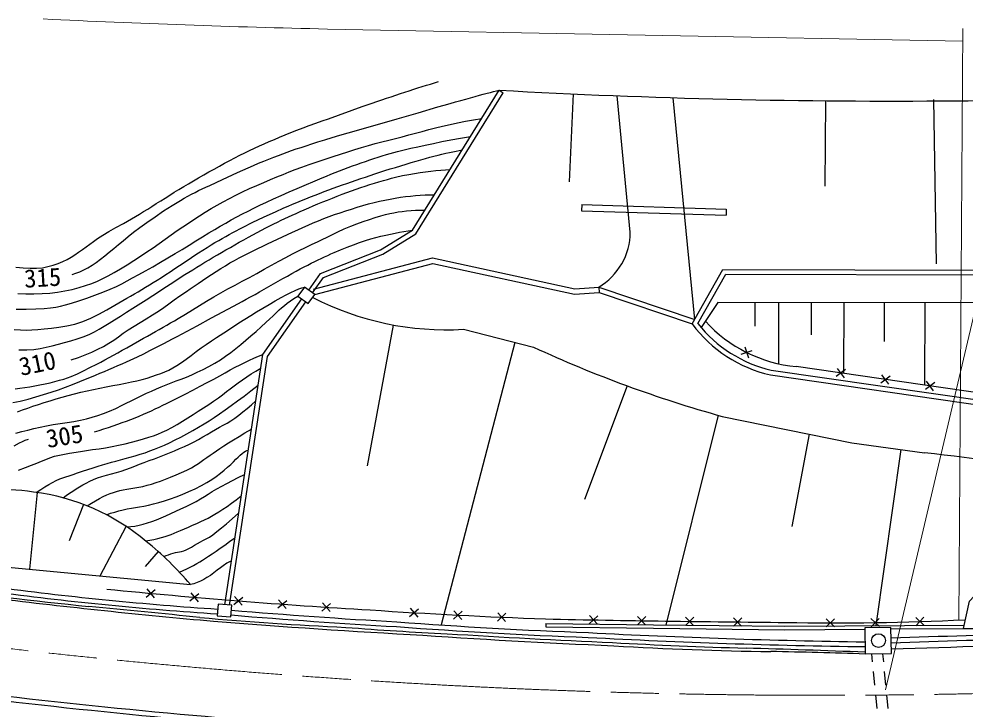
# Model space of a CAD drawing. Units: millimetres, scale not verified. Extents: x 40000 to 680000, y 20000 to 380000.
# Drawn here: x 273335 to 342011, y 268007 to 318121 of the extents above; entities that cross this region are included whole.
import ezdxf
from ezdxf.enums import TextEntityAlignment as Align

# ---------------------------------------------------------------- set-up
doc = ezdxf.new("R2010")
doc.units = ezdxf.units.MM
doc.header["$LTSCALE"] = 1000
doc.linetypes.add('CHAIN', pattern=[18.5, 12, -1.5, 3.5, -1.5])
for name, color, linetype, lineweight in [('M-BGD', 7, 'Continuous', 25), ('M-BMK', 2, 'CHAIN', 13), ('M-STR-HTXT', 7, 'Continuous', 13)]:
    doc.layers.add(name, color=color, linetype=linetype, lineweight=lineweight)
doc.styles.add('ＭＳ ゴシック', font='')
doc.styles.get('ＭＳ ゴシック').set_extended_font_data('MS Gothic')

msp = doc.modelspace()

# ---------------------------------------------------------------- linework, layer by layer
at = {"layer": 'M-BGD'}
for p, q in [((308189, 312943), (308487, 312759)), ((313293, 306292), (313579, 312674)), ((317713, 302638), (316756, 312541)), ((322390, 296297), (320833, 312400)), ((331848, 305977), (331906, 312177)), ((339709, 312265), (339918, 300348)), ((314191, 304643), (314177, 304194)), ((314191, 304643), (324672, 304316)), ((324672, 304316), (324658, 303866)), ((314177, 304194), (324658, 303866)), ((322206, 295969), (324433, 299934)), ((322624, 295999), (324638, 299583)), ((324433, 299934), (359690, 299843)), ((324638, 299583), (359689, 299493)), ((315417, 298648), (315444, 298249)), ((315417, 298648), (322390, 296297)), ((315444, 298249), (322206, 295969)), ((324054, 297528), (322859, 295712)), ((345631, 297499), (324054, 297528)), ((326744, 297522), (326739, 295799)), ((328479, 297518), (328468, 293082)), ((330844, 297512), (330838, 295185)), ((333209, 297507), (333197, 292375)), ((336148, 297500), (336141, 294709)), ((339087, 297493), (339073, 291523)), ((298646, 285680), (300529, 295895)), ((305596, 295583), (310684, 294292)), ((309333, 294635), (303978, 274116)), ((325750, 293776), (326555, 294044)), ((326018, 294312), (326287, 293508)), ((327947, 292617), (358028, 288279)), ((362132, 288181), (329756, 292874)), ((333334, 292658), (332654, 292150)), ((333248, 292064), (332740, 292744)), ((327883, 292273), (357977, 287933)), ((336571, 292189), (335891, 291681)), ((336485, 291595), (335977, 292275)), ((317489, 291476), (314395, 283222)), ((339809, 291720), (339129, 291212)), ((339723, 291126), (339215, 291806)), ((324081, 289345), (320296, 274112)), ((324378, 289262), (333789, 287349)), ((330686, 287980), (329436, 281268)), ((333789, 287349), (339059, 286613)), ((337337, 286853), (335543, 274066)), ((274658, 283727), (274093, 278170)), ((278033, 282859), (276983, 280226)), ((279224, 277677), (281122, 281274)), ((262625, 279272), (285783, 277046)), ((283437, 279454), (282505, 278367)), ((282564, 276140), (283216, 276683)), ((282619, 276738), (283161, 276085)), ((285751, 275855), (286399, 276402)), ((285802, 276453), (286348, 275804)), ((288939, 275591), (289585, 276142)), ((288987, 276190), (289537, 275544)), ((292130, 275348), (292771, 275903)), ((292173, 275947), (292728, 275305)), ((295322, 275126), (295960, 275685)), ((295361, 275724), (295920, 275086)), ((301695, 274724), (302329, 275288)), ((301730, 275323), (302294, 274689)), ((304878, 274546), (305508, 275115)), ((304909, 275146), (305477, 274516)), ((308063, 274392), (308689, 274965)), ((308089, 274992), (308662, 274366)), ((314738, 274190), (315349, 274779)), ((314749, 274790), (315338, 274179)), ((318223, 274131), (318832, 274721)), ((318232, 274731), (318823, 274122)), ((311588, 274226), (311585, 273976)), ((321708, 274080), (322316, 274672)), ((321716, 274680), (322308, 274072)), ((325193, 274038), (325799, 274631)), ((325200, 274638), (325793, 274031)), ((331933, 273969), (332534, 274568)), ((331934, 274569), (332533, 273968)), ((335182, 274585), (335790, 273993)), ((335191, 273985), (335782, 274593)), ((338429, 274653), (339047, 274071)), ((338448, 274053), (339029, 274671)), ((336630, 273823), (341905, 273861)), ((341905, 273861), (343334, 273846)), ((335222, 272015), (335278, 271426)), ((336024, 272028), (336081, 271431)), ((335345, 270729), (335441, 269734)), ((336149, 270735), (336245, 269739)), ((335509, 269037), (335605, 268041)), ((336312, 269043), (336408, 268047))]:
    msp.add_line(p, q, dxfattribs=at)
for points in [[(273117, 300107), (273640, 300046), (274144, 300013), (274612, 300015), (275040, 300057), (275440, 300136), (275817, 300241), (276174, 300365), (276514, 300498), (276831, 300645), (277121, 300812), (277396, 300991), (277668, 301180), (277949, 301372), (278221, 301562), (278476, 301754), (278741, 301956), (279045, 302174), (279415, 302417), (279863, 302684), (280370, 302971), (280919, 303277), (281495, 303602), (282082, 303945), (282379, 304126), (282682, 304313), (282990, 304507), (283304, 304706), (283624, 304908), (283948, 305114), (284278, 305321), (284612, 305529), (284951, 305736), (285295, 305942), (285647, 306149), (286007, 306360), (286374, 306575), (286747, 306791), (287124, 307007), (287503, 307222), (287883, 307433), (288261, 307639), (288637, 307839), (289007, 308032), (289371, 308216), (289729, 308393), (290082, 308564), (290434, 308731), (290787, 308894), (291144, 309055), (291507, 309215), (291878, 309376), (292261, 309537), (292657, 309701), (293072, 309867), (293506, 310036), (293955, 310206), (294412, 310377), (294875, 310546), (295337, 310713), (295794, 310877), (298244, 311750), (298611, 311878), (298971, 312003), (299324, 312125), (299671, 312243), (300014, 312360), (300353, 312474), (300689, 312586), (301022, 312696), (301349, 312803), (301671, 312908), (301988, 313010), (302300, 313109), (302607, 313206), (302910, 313300), (303208, 313392), (303503, 313481), (303793, 313569)], [(277194, 299564), (277474, 299651), (277757, 299763), (278046, 299898), (278340, 300056), (278641, 300235), (278945, 300439), (279252, 300670), (279567, 300920), (279892, 301185), (280230, 301456), (280569, 301733), (280907, 302019), (281263, 302317), (281655, 302633), (282103, 302970), (282628, 303345), (283217, 303756), (283839, 304176), (284462, 304581), (285056, 304945), (285334, 305106), (285601, 305254), (285861, 305394), (286118, 305526), (286374, 305654), (286635, 305780), (286903, 305907), (287181, 306037), (288117, 306472), (288465, 306632), (288828, 306798), (289201, 306967), (289582, 307137), (289967, 307306), (290353, 307473), (290736, 307635), (291114, 307792), (291482, 307940), (291833, 308078), (292167, 308207), (292490, 308328), (292809, 308446), (293132, 308561), (293464, 308676), (293814, 308794), (294189, 308917), (294594, 309047), (295038, 309188), (295529, 309339), (296066, 309501), (296637, 309669), (297234, 309843), (297846, 310019), (300788, 310862), (302317, 311308), (303752, 311726), (304199, 311855), (304626, 311979), (305032, 312095), (305415, 312203), (305777, 312304), (306121, 312400), (306447, 312490), (306754, 312574), (307043, 312652), (307313, 312723), (307562, 312788), (307792, 312847), (308001, 312899), (308189, 312943)], [(294370, 298423), (295225, 299633), (299588, 301345), (301893, 302772), (308189, 312943)], [(294656, 298221), (295451, 299346), (299745, 301030), (302147, 302517), (308487, 312759)], [(273254, 298176), (273832, 298155), (274429, 298152), (275023, 298171), (275590, 298212), (276134, 298279), (276670, 298370), (277194, 298482), (277699, 298610), (278179, 298753), (278621, 298908), (279029, 299076), (279423, 299262), (279823, 299468), (280248, 299699), (280705, 299963), (281182, 300256), (281668, 300567), (282150, 300885), (282619, 301197), (283073, 301506), (283520, 301823), (283961, 302139), (284395, 302448), (284823, 302746), (285238, 303029), (285641, 303302), (286040, 303568), (286444, 303829), (286861, 304087), (287289, 304343), (287724, 304595), (288166, 304842), (288619, 305085), (289086, 305325), (289575, 305562), (290083, 305796), (290599, 306026), (291110, 306248), (291602, 306458), (292065, 306653), (292505, 306834), (292942, 307009), (293394, 307183), (293880, 307363), (294412, 307552), (294979, 307747), (295560, 307942), (296136, 308131), (296687, 308309), (297208, 308475), (297714, 308632), (298209, 308783), (298701, 308928), (299193, 309068), (299685, 309201), (300174, 309326), (301148, 309568), (301636, 309692), (302120, 309821), (302599, 309952), (303081, 310083), (303575, 310212), (304090, 310336), (304626, 310456), (305175, 310573), (305740, 310686), (306323, 310796), (306925, 310901)], [(273139, 297050), (273866, 297049), (274557, 297066), (275157, 297098), (275629, 297139), (276013, 297195), (276361, 297270), (276723, 297368), (277153, 297493), (277674, 297654), (278253, 297850), (278852, 298065), (279433, 298287), (279960, 298501), (280412, 298701), (280814, 298895), (281196, 299095), (281591, 299310), (282030, 299551), (282524, 299827), (283054, 300130), (283601, 300448), (284146, 300769), (284671, 301080), (285178, 301387), (285682, 301697), (286175, 302004), (286655, 302300), (287114, 302577), (287546, 302833), (287953, 303071), (288349, 303298), (288744, 303520), (289152, 303742), (289563, 303961), (289968, 304173), (290382, 304383), (290819, 304598), (291294, 304823), (291813, 305060), (292367, 305305), (292945, 305556), (293537, 305809), (295355, 306578), (295668, 306708), (295982, 306838), (296297, 306966), (296610, 307091), (296922, 307212), (297231, 307329), (297541, 307443), (297854, 307555), (298168, 307666), (298482, 307774), (298795, 307879), (299105, 307982), (299411, 308080), (299711, 308174), (300004, 308264), (300288, 308348), (300817, 308496), (301304, 308622), (301781, 308734), (302278, 308844), (302825, 308962), (303419, 309085), (304039, 309208), (304690, 309332), (305380, 309459), (306115, 309592)], [(272992, 295565), (273445, 295539), (273866, 295528), (274278, 295534), (274706, 295560), (275175, 295607), (275694, 295667), (276244, 295740), (276816, 295836), (277396, 295968), (277972, 296148), (278549, 296388), (279134, 296681), (279722, 297007), (280307, 297345), (280884, 297676), (281166, 297835), (281442, 297993), (281715, 298152), (281986, 298311), (282257, 298472), (282530, 298637), (282807, 298806), (283090, 298980), (283381, 299161), (283681, 299350), (283994, 299551), (284322, 299765), (284659, 299990), (285002, 300220), (285694, 300686), (286035, 300914), (286369, 301133), (286691, 301341), (286998, 301534), (287289, 301711), (287566, 301877), (287834, 302035), (288094, 302184), (288349, 302328), (288602, 302467), (288856, 302605), (289113, 302742), (289376, 302880), (289649, 303021), (290209, 303303), (290778, 303581), (291358, 303854), (291951, 304124), (292561, 304393), (292872, 304527), (293190, 304661), (293511, 304795), (293837, 304929), (294166, 305061), (294497, 305193), (294829, 305323), (295162, 305452), (295494, 305578), (295826, 305703), (296155, 305826), (296485, 305946), (296814, 306065), (297143, 306182), (297474, 306297), (297807, 306412), (298143, 306526), (298482, 306640), (298825, 306754), (299174, 306868), (299532, 306984), (299903, 307103), (300283, 307224), (300667, 307344), (301052, 307464), (301433, 307580), (301807, 307693), (302170, 307800), (302517, 307899), (302844, 307991), (303157, 308075), (303461, 308156), (303756, 308231), (304042, 308301), (304316, 308367), (304580, 308426), (304831, 308480), (305069, 308527), (305293, 308568), (305502, 308603)], [(273325, 294081), (273900, 294090), (274411, 294128), (274879, 294195), (275322, 294283), (275755, 294385), (276198, 294496), (276653, 294614), (277111, 294744), (277563, 294887), (278003, 295043), (278423, 295213), (278810, 295397), (279169, 295594), (279520, 295805), (279882, 296031), (280274, 296274), (280699, 296536), (281145, 296818), (281607, 297114), (282561, 297729), (283048, 298045), (284049, 298702), (284570, 299040), (285109, 299383), (285386, 299556), (285668, 299732), (285954, 299910), (286245, 300089), (286539, 300269), (286837, 300450), (287137, 300631), (287440, 300812), (287745, 300992), (288051, 301171), (288363, 301351), (288682, 301535), (289006, 301720), (289333, 301906), (289662, 302090), (289990, 302272), (290315, 302451), (290635, 302624), (290949, 302790), (291254, 302949), (291547, 303099), (291829, 303240), (292103, 303374), (292372, 303503), (292639, 303629), (292907, 303753), (293179, 303876), (293458, 304000), (293748, 304127), (294051, 304259), (294369, 304397), (294699, 304538), (295039, 304682), (295385, 304827), (295737, 304972), (296090, 305115), (296443, 305255), (296792, 305390), (297136, 305520), (297472, 305642), (297805, 305759), (298141, 305873), (298478, 305984), (298814, 306090), (299145, 306193), (299471, 306290), (299788, 306382), (300094, 306468), (300387, 306547), (300664, 306620), (301172, 306740), (301629, 306830), (302052, 306901), (302453, 306959), (302848, 307015), (303234, 307066), (303602, 307107), (303955, 307140), (304295, 307166), (304626, 307188)], [(277127, 293363), (277655, 293542), (278150, 293729), (278617, 293926), (279059, 294132), (279482, 294346), (279871, 294570), (280221, 294803), (280557, 295045), (280901, 295293), (281276, 295547), (281690, 295807), (282129, 296075), (282578, 296348), (283026, 296625), (283459, 296904), (283857, 297176), (284227, 297442), (284601, 297716), (285011, 298011), (285487, 298339), (285756, 298521), (286344, 298921), (286658, 299133), (286981, 299350), (287312, 299568), (287647, 299784), (287984, 299997), (288320, 300202), (288653, 300398), (288985, 300584), (289319, 300766), (289657, 300944), (289997, 301118), (290339, 301290), (290685, 301459), (291034, 301627), (291386, 301794), (291741, 301961), (292827, 302469), (293196, 302641), (293568, 302812), (293942, 302981), (294320, 303147), (294701, 303310), (295084, 303468), (295470, 303621), (295859, 303766), (296253, 303908), (296656, 304048), (297064, 304185), (297476, 304318), (297890, 304446), (298302, 304568), (298711, 304682), (299115, 304787), (299512, 304883), (299898, 304967), (300278, 305042), (300654, 305109), (301026, 305169), (301394, 305220), (301757, 305262), (302114, 305296), (302466, 305321), (302812, 305337), (303151, 305343), (303483, 305340)], [(273074, 291253), (273405, 291297), (273754, 291350), (274117, 291410), (274487, 291476), (274861, 291549), (275232, 291626), (275596, 291708), (275946, 291793), (276279, 291881), (276588, 291970), (277129, 292155), (277596, 292351), (278033, 292563), (278483, 292799), (278990, 293062), (279273, 293208), (279570, 293366), (279878, 293532), (280194, 293705), (280515, 293883), (280838, 294063), (281159, 294244), (282089, 294767), (282382, 294932), (282671, 295095), (282957, 295256), (283239, 295417), (283519, 295576), (283796, 295735), (284072, 295894), (284345, 296052), (284616, 296210), (284886, 296369), (285417, 296687), (285936, 297006), (286449, 297323), (286960, 297635), (287475, 297939), (287992, 298231), (288508, 298514), (289024, 298792), (289542, 299070), (290064, 299353), (290595, 299646), (291136, 299947), (291675, 300246), (292205, 300536), (292715, 300809), (293201, 301060), (293668, 301294), (294125, 301519), (294581, 301740), (295045, 301963), (295999, 302424), (296478, 302652), (296952, 302868), (297415, 303065), (297874, 303244), (298332, 303410), (298779, 303561), (299205, 303696), (299599, 303814), (299949, 303911), (300264, 303989), (300559, 304051), (300852, 304102), (301159, 304146), (301477, 304182), (301797, 304208), (302121, 304223), (302452, 304230), (302795, 304229)], [(272882, 290261), (273433, 290371), (273996, 290511), (274564, 290672), (275128, 290844), (275679, 291020), (276206, 291197), (276716, 291381), (277224, 291576), (277746, 291784), (278299, 292007), (278594, 292128), (278902, 292255), (279220, 292388), (279543, 292525), (279870, 292664), (280195, 292805), (280517, 292945), (280830, 293083), (281132, 293218), (281418, 293349), (281934, 293588), (282396, 293810), (282844, 294032), (283320, 294275), (283862, 294555), (284168, 294714), (284493, 294886), (284833, 295067), (285184, 295255), (285543, 295448), (286268, 295840), (287314, 296406), (288906, 297264), (289216, 297433), (289528, 297602), (289840, 297772), (290156, 297945), (290475, 298121), (290802, 298303), (291136, 298492), (291475, 298685), (292493, 299266), (292824, 299453), (293145, 299633), (293455, 299803), (293750, 299962), (294031, 300109), (294298, 300247), (294555, 300378), (294804, 300502), (295046, 300620), (295282, 300733), (295515, 300843), (295747, 300949), (295980, 301054), (296215, 301158), (296688, 301359), (297157, 301550), (297616, 301726), (298060, 301887), (298481, 302031), (298878, 302154), (299252, 302257), (299611, 302345), (299959, 302424), (300301, 302499), (300637, 302568), (300963, 302629), (301280, 302683), (301590, 302730), (301893, 302772)], [(294710, 298498), (303364, 300766), (313680, 298527), (315417, 298648)], [(294811, 298111), (303372, 300354), (313651, 298124), (315444, 298249)], [(273236, 289600), (273606, 289729), (273977, 289862), (274356, 289995), (274751, 290127), (275165, 290259), (275591, 290394), (276028, 290527), (276470, 290657), (276915, 290780), (277365, 290897), (277821, 291010), (278281, 291118), (278743, 291221), (279203, 291321), (279670, 291414), (280144, 291500), (280616, 291583), (281072, 291667), (281501, 291758), (281901, 291852), (282279, 291948), (282640, 292047), (282986, 292153), (283321, 292267), (283635, 292384), (283927, 292501), (284210, 292628), (284499, 292775), (284807, 292953), (285137, 293171), (285479, 293423), (285830, 293693), (286189, 293968), (286554, 294232), (286925, 294485), (287302, 294737), (287687, 294988), (288478, 295501), (289307, 296041), (289732, 296316), (290161, 296588), (290589, 296853), (291030, 297118), (291487, 297388), (291939, 297649), (292364, 297888), (292741, 298090), (293073, 298258), (293375, 298401), (293641, 298516), (293868, 298601), (294052, 298652)], [(273107, 288041), (273543, 288155), (273979, 288268), (274421, 288378), (274870, 288484), (275332, 288582), (275815, 288666), (276317, 288738), (276825, 288807), (277322, 288884), (277796, 288977), (278238, 289084), (278657, 289198), (279066, 289324), (279479, 289467), (279907, 289632), (280362, 289832), (280836, 290063), (281773, 290544), (282205, 290755), (282599, 290937), (282966, 291102), (283317, 291256), (283666, 291405), (284025, 291556), (284389, 291700), (284752, 291835), (285117, 291970), (285490, 292116), (285875, 292283), (286280, 292472), (286702, 292674), (287129, 292891), (287550, 293121), (287955, 293365), (288341, 293626), (288717, 293904), (289084, 294194), (289446, 294491), (289806, 294789), (290176, 295103), (290555, 295435), (290924, 295766), (291263, 296074), (291553, 296339), (291774, 296548), (291938, 296715), (292077, 296859), (292219, 296997), (292395, 297150), (292601, 297313), (292816, 297475), (293047, 297639), (293300, 297810), (293581, 297990)], [(288273, 275586), (291033, 293750), (293865, 297788)], [(288623, 275561), (291367, 293616), (294150, 297584)], [(278812, 288133), (279162, 288240), (279506, 288349), (279844, 288460), (280177, 288573), (280505, 288688), (280828, 288805), (281146, 288923), (281459, 289043), (281767, 289164), (282072, 289287), (282370, 289412), (282662, 289540), (282948, 289670), (283228, 289801), (283505, 289934), (283778, 290068), (284049, 290202), (284858, 290607), (285406, 290882), (285955, 291164), (286494, 291446), (287008, 291717), (287484, 291970), (287914, 292203), (288307, 292423), (288675, 292630), (289029, 292825), (289382, 293009), (289730, 293180), (290067, 293340), (290395, 293489), (290716, 293625), (291033, 293750)], [(273299, 285349), (273804, 285551), (274259, 285726), (274644, 285872), (274975, 286010), (275280, 286138), (275584, 286255), (275916, 286361), (276271, 286451), (276632, 286526), (277004, 286592), (277797, 286721), (278230, 286787), (278687, 286848), (279156, 286911), (279629, 286980), (280094, 287062), (280562, 287160), (281039, 287268), (281511, 287384), (281963, 287505), (282383, 287626), (282756, 287741), (283092, 287853), (283411, 287971), (283731, 288105), (284074, 288265), (284441, 288458), (284822, 288676), (285209, 288911), (285596, 289153), (285975, 289391), (286353, 289631), (286733, 289879), (287108, 290128), (287470, 290373), (287810, 290610), (288120, 290836), (288404, 291055), (288677, 291270), (288953, 291483), (289247, 291697), (289556, 291911), (289872, 292125), (290196, 292338), (290532, 292551), (290883, 292765)], [(274594, 283736), (274915, 283953), (275217, 284146), (275504, 284317), (275780, 284470), (276049, 284608), (276298, 284720), (276523, 284806), (276745, 284878), (276985, 284953), (277262, 285044), (277590, 285156), (277955, 285280), (278337, 285408), (278718, 285533), (279079, 285647), (279413, 285748), (279733, 285841), (280049, 285929), (280369, 286018), (280701, 286112), (281048, 286207), (281405, 286302), (281767, 286400), (282129, 286505), (282489, 286621), (282840, 286747), (283185, 286878), (283533, 287019), (283890, 287175), (284267, 287349), (284671, 287546), (285096, 287763), (285530, 287993), (285962, 288232), (286378, 288472), (286769, 288708), (287143, 288945), (287515, 289190), (287899, 289452), (288312, 289741), (288750, 290054), (289205, 290387), (289678, 290740), (290173, 291116), (290694, 291517)], [(276538, 283342), (276772, 283513), (277007, 283678), (277244, 283838), (277484, 283992), (277731, 284141), (277978, 284284), (278224, 284422), (278477, 284555), (278745, 284681), (279034, 284799), (279353, 284905), (279696, 284999), (280053, 285088), (280411, 285181), (280760, 285284), (281096, 285400), (281427, 285523), (281757, 285651), (282093, 285782), (282438, 285915), (282796, 286049), (283164, 286185), (283537, 286325), (283909, 286468), (284275, 286615), (284637, 286767), (285000, 286922), (285358, 287082), (285709, 287245), (286049, 287412), (286376, 287586), (286693, 287766), (287002, 287949), (287304, 288131), (287602, 288307), (287891, 288469), (288170, 288620), (288446, 288773), (288723, 288940), (289009, 289131), (289303, 289347), (289599, 289579), (289901, 289830), (290208, 290101), (290523, 290395)], [(278286, 282760), (278596, 282959), (278892, 283138), (279175, 283296), (279449, 283437), (279714, 283562), (279965, 283664), (280198, 283744), (280427, 283809), (280660, 283867), (280910, 283925), (281177, 283978), (281453, 284021), (281739, 284061), (282033, 284110), (282335, 284175), (282644, 284257), (282960, 284349), (283285, 284452), (283621, 284567), (283967, 284695), (284341, 284842), (284742, 285009), (285145, 285184), (285526, 285360), (285860, 285527), (286132, 285682), (286359, 285832), (286562, 285980), (286763, 286130), (286982, 286286), (287211, 286443), (287433, 286600), (287665, 286761), (287922, 286935), (288220, 287128), (288555, 287338), (288919, 287562), (289314, 287800), (289743, 288055), (290209, 288326)], [(272979, 287112), (273387, 287337), (273589, 287440), (273798, 287532), (274024, 287611)], [(279687, 282118), (279992, 282223), (280293, 282316), (280592, 282399), (280893, 282475), (281196, 282546), (281495, 282604), (281788, 282648), (282087, 282689), (282400, 282739), (282740, 282811), (283109, 282904), (283500, 283010), (283909, 283130), (284328, 283266), (284752, 283420), (285196, 283597), (285663, 283797), (286132, 284010), (286579, 284230), (286982, 284449), (287339, 284672), (287664, 284904), (287961, 285138), (288233, 285364), (288483, 285574), (288708, 285773), (288904, 285967), (289078, 286148), (289238, 286310), (289389, 286448), (289531, 286562), (289660, 286656), (289776, 286729), (289882, 286779), (289978, 286806)], [(281187, 281231), (281469, 281255), (281759, 281297), (282056, 281356), (282361, 281431), (282673, 281521), (282993, 281630), (283320, 281757), (283655, 281899), (283997, 282051), (284713, 282371), (285096, 282546), (285482, 282727), (285857, 282910), (286208, 283091), (286521, 283268), (286805, 283444), (287080, 283622), (287370, 283805), (287695, 283996), (288053, 284194), (288429, 284398), (288828, 284608), (289254, 284825), (289711, 285049)], [(341905, 273861), (342330, 275841), (346478, 280271), (350300, 280208), (352904, 283593), (353079, 284641)], [(282529, 280226), (282844, 280276), (283139, 280332), (283418, 280392), (283685, 280459), (283941, 280531), (284177, 280608), (284390, 280691), (284596, 280779), (284813, 280875), (285055, 280979), (285633, 281220), (285945, 281353), (286253, 281488), (286545, 281624), (286812, 281752), (287063, 281877), (287310, 282006), (287567, 282151), (287845, 282321), (288142, 282514), (288452, 282725), (288775, 282955), (289114, 283207), (289472, 283482)], [(283845, 279082), (284023, 279153), (284195, 279215), (284362, 279270), (284527, 279320), (284690, 279369), (284846, 279407), (284995, 279434), (285143, 279461), (285299, 279500), (285471, 279563), (285663, 279656), (285872, 279772), (286088, 279901), (286301, 280030), (286504, 280150), (286677, 280241), (286828, 280312), (286982, 280389), (287167, 280499), (287408, 280670), (287702, 280896), (288031, 281161), (288401, 281470), (288817, 281829), (289284, 282242)], [(284985, 277943), (285254, 278066), (285511, 278188), (285758, 278310), (286000, 278436), (286238, 278566), (286462, 278694), (286671, 278820), (286880, 278953), (287105, 279101), (287361, 279273), (287646, 279468), (287951, 279681), (288278, 279913), (288630, 280165), (289010, 280441)], [(288753, 278749), (288623, 278710), (288418, 278592), (288151, 278415), (287955, 278270), (287728, 278091), (287482, 277897), (287231, 277710), (286986, 277552), (286747, 277419), (286505, 277298), (286261, 277193), (286020, 277107), (285783, 277046)], [(311588, 274226), (319407, 274122), (328939, 274018), (341959, 274112)], [(311585, 273976), (319404, 273872), (328939, 273768), (334727, 273810)]]:
    msp.add_lwpolyline(points, dxfattribs=at)
for points in [[(293581, 297990), (294340, 297449), (294811, 298111), (294052, 298652)], [(287734, 274771), (288725, 274702), (288785, 275550), (287793, 275619)], [(334757, 272007), (336660, 272038), (336628, 273931), (334726, 273899)]]:
    msp.add_lwpolyline(points, close=True, dxfattribs=at)
msp.add_circle((335726, 272978), 500, dxfattribs=at)
for centre, radius, start, end in [((337119, 829041), 516883, 270.46505, 273.74698), ((336741, 829444), 517289, 266.83595, 270.50656), ((313034, 302675), 4680, 300.61239, 359.53886), ((304351, 316627), 21081, 242.64156, 273.38433), ((330077, 301850), 9475, 218.13529, 257.01222), ((330753, 303123), 10298, 222.48378, 264.44316), ((330077, 301850), 9825, 216.76558, 257.09821), ((348375, 375748), 89754, 245.16953, 254.49269), ((311547, 40076), 248067, 78.25738, 83.63262), ((272261, 271088), 12853, 80.4208, 111.3378), ((272455, 268178), 15705, 49.86689, 82.88582), ((267522, 261605), 23914, 40.21655, 50.98074), ((317799, 659942), 386496, 262.36547, 264.1513), ((303793, 518780), 244039, 262.51637, 266.23489), ((329439, 748635), 476098, 262.90223, 264.82505), ((303793, 518780), 244389, 262.51718, 266.23489), ((327925, 765896), 491552, 264.37058, 266.60695), ((198803, -566782), 845994, 84.05178, 84.60023), ((325904, 716876), 443597, 265.19361, 266.7483), ((325904, 716876), 443247, 265.19297, 266.7487), ((327084, 700144), 425876, 266.19627, 267.91084), ((309394, 534481), 260833, 264.95843, 267.29022), ((331572, 815890), 543287, 265.2407, 266.8508), ((328940, 650821), 377531, 265.71998, 267.83495), ((341444, 1752648), 1478400, 268.84172, 269.51697), ((332607, 474389), 200121, 268.96172, 272.68696), ((317003, 533639), 260464, 265.60943, 267.23033), ((328940, 650821), 377881, 265.72046, 267.83455), ((341403, 855963), 583888, 266.10363, 267.55679), ((347651, 966452), 694321, 266.42998, 267.42203), ((341930, 789221), 516381, 266.97473, 269.2024), ((361831, -432941), 706545, 91.15788, 92.04372), ((341930, 789221), 516731, 266.97502, 269.20357), ((336096, 631763), 359468, 266.86237, 268.40919), ((361831, -432941), 706195, 91.15778, 92.04372), ((319039, 885161), 613039, 271.64658, 272.93964), ((330920, 508086), 235921, 266.49866, 269.26785), ((246805, -2204214), 2477917, 87.96595, 88.16578), ((321449, -110110), 382348, 88.00544, 89.03244), ((331619, 779770), 514590, 262.04489, 265.31339), ((331619, 779770), 514240, 262.04491, 265.31321)]:
    msp.add_arc(centre, radius, start, end, dxfattribs=at)
at = {"layer": 'M-BMK'}
for centre, radius, start, end in [((332403, 795061), 526069, 262.32014, 266.77455), ((331584, 775003), 505997, 266.73938, 273.33764)]:
    msp.add_arc(centre, radius, start, end, dxfattribs=at)
at = {"layer": 'M-STR-HTXT'}
for p, q in [((295731, 317384), (341845, 316509)), ((341549, 274449), (341852, 317434))]:
    msp.add_line(p, q, dxfattribs=at)
msp.add_lwpolyline([(336245, 269397), (348960, 323411), (373960, 323411)], dxfattribs=at)
msp.add_arc((312282, 1070084), 752882, 267.1689, 268.74028, dxfattribs=at)

# ---------------------------------------------------------------- texts
at = {"layer": 'M-BGD', "style": 'ＭＳ ゴシック'}
for s, rotation, p in [('315', 3.472, (275118, 298284)), ('310', 11.535, (274884, 292077)), ('305', 9.462, (276817, 286791))]:
    msp.add_text(s, height=1320, rotation=rotation, dxfattribs=at).set_placement(p, align=Align.BOTTOM_CENTER)

doc.saveas('drawing.dxf')
